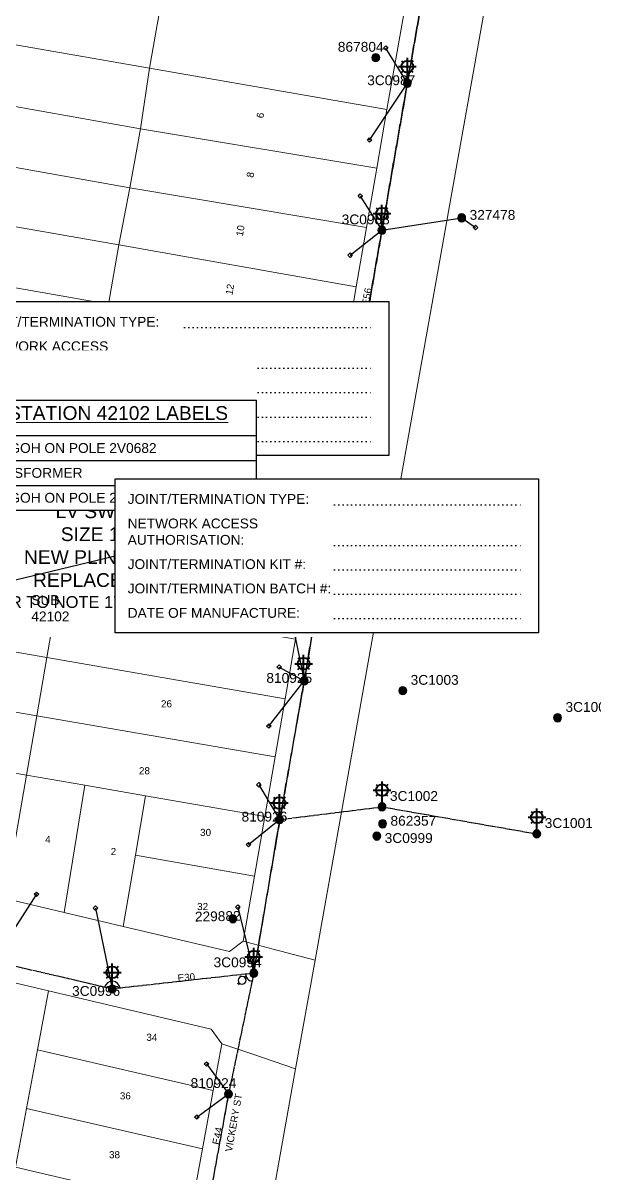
# Model space of a CAD drawing. Header units: metres. Extents: x 304132 to 306101, y 6188673 to 6190119.
# Drawn here: x 305299.2 to 305444.5, y 6189324.8 to 6189617.4 of the extents above; entities that cross this region are included whole.
import ezdxf
from ezdxf import colors
from ezdxf.entities.mleader import LeaderData, LeaderLine
from ezdxf.enums import TextEntityAlignment as Align
from ezdxf.math import Vec2, Vec3

# ---------------------------------------------------------------- set-up
doc = ezdxf.new("R2010")
doc.units = ezdxf.units.M
for name, pattern in [('Cable Exist OH', [1, 1, 0]), ('Cable Exist UG', [8.2, 4, -1.2, 1.8, -1.2]), ('DOTX2', [0.5, 0, -0.5])]:
    doc.linetypes.add(name, pattern=pattern)
doc.layers.get('0').update_dxf_attribs({"color": 6})
for name, color, linetype in [('_User_LV_Exist', 7, 'Continuous'), ('Equip_SP_LV_EXT', 7, 'Continuous'), ('Equip_SP_SL_EXT', 7, 'Continuous'), ('Mains_LV_EXT', 7, 'Continuous'), ('Mains_SL_EXT', 7, 'Continuous'), ('Notes_HV_MISC', 7, 'Continuous'), ('Notes_LV_MISC', 7, 'Continuous'), ('Notes_SP_MISC', 7, 'Continuous'), ('Services_SP_EXT', 7, 'Continuous'), ('SupportsOH_SP_TR_HV_LV_SL_EXT', 7, 'Continuous')]:
    doc.layers.add(name, color=color, linetype=linetype)
for name, color, linetype, lineweight in [('Cadastre Buildings_SP_EXT', 9, 'Continuous', 5), ('Cadastre Land Parcels_SP_EXT', 9, 'Continuous', 5), ('Cadastre Roads_SP_EXT', 9, 'Continuous', 5)]:
    doc.layers.add(name, color=color, linetype=linetype, lineweight=lineweight)
doc.styles.add('ARIAL', font='arial.ttf', dxfattribs={"height": 2})
doc.styles.add('iecARIAL', font='arial.ttf', dxfattribs={"height": 2})
doc.styles.add('POLE_LABEL', font='arial.ttf')
doc.styles.get("Standard").update_dxf_attribs({"font": 'arial.ttf'})
doc.dimstyles.get("Standard").update_dxf_attribs({"dimtxt": 0.18, "dimasz": 0.18, "dimexe": 0.18, "dimexo": 0.0625, "dimgap": 0.09, "dimtad": 0, "dimtih": 1, "dimtoh": 1, "dimdec": 4, "dimzin": 0, "dimdsep": 46, "dimtxsty": 'Standard', "dimcen": 0.09, "dimadec": 0, "dimazin": 0, "dimtfac": 1, "dimtdec": 4, "dimtofl": 0, "dimtmove": 0, "dimatfit": 3, "dimfxl": 1, "dimtolj": 1, "dimtzin": 0, "dimarcsym": 0})

# ---------------------------------------------------------------- blocks, each defined once
blk = doc.blocks.new('LV_OH_LINKS_OPEN_EXT')
for p, q in [((-0.17, 4.97), (-0.17, 5.46)), ((-0.17, 3), (-0.17, 2.5)), ((0.17, 4.97), (0.17, 5.46)), ((0.17, 3), (0.17, 2.5))]:
    blk.add_line(p, q)
blk.add_lwpolyline([(0, 2.99, 1), (0, 4.98, 1)], format="xyb", close=True)
at = {"flags": 9}
for tag, p in [('ACTUAL_STATUS', (0, 0)), ('CONSTRUCTED_VOLTAGE', (0, -0.2)), ('OPERATING_VOLTAGE', (0, -0.6)), ('ORIENTATION', (0, -0.8)), ('OWNED_BY', (0, -1)), ('STATE', (0, -1.2)), ('SWITCH_TYPE', (0, -1.4)), ('NO_PHASES', (0, -0.4)), ('USAGE', (0, -1.6)), ('LEGEND', (0, -1.8)), ('NOTES', (0, -2))]:
    blk.add_attdef(tag, text='', height=0.2, dxfattribs=at).set_placement(p, align=Align.MIDDLE_LEFT)
at = {"flags": 1}
blk.add_attdef('Z', (0, 0), '', height=0.2, dxfattribs=at)
blk = doc.blocks.new('SL_LANTERN_EXT')
at = {"lineweight": 40}
for p, q in [((0, 1.97), (0, 6.47)), ((-2.25, 4.22), (2.25, 4.22)), ((-1.46, 5.68), (-1.06, 5.28)), ((-1.46, 2.76), (-1.06, 3.16)), ((1.46, 5.68), (1.06, 5.28)), ((1.46, 2.76), (1.06, 3.16)), ((0, 0), (0, 2.72))]:
    blk.add_line(p, q, dxfattribs=at)
blk.add_circle((0, 4.22), 1.5, dxfattribs=at)
at = {"style": 'iecARIAL', "flags": 8}
blk.add_attdef('ASSET_NUM', (1.5, 1.5), '', height=2.5, dxfattribs=at)
for tag, p, height, flags in [('OPERATING_VOLTAGE', (0.98, -1.65), 0.2, 9), ('ORIENTATION', (0.98, -1.85), 0.2, 9), ('OWNED_BY', (0.98, -2.05), 0.2, 9), ('STATE', (0.98, -2.25), 0.2, 9), ('CONSTRUCTED_VOLTAGE', (0.98, -0.65), 0.2, 9), ('CONTROL_TYPE', (0.98, -0.85), 0.2, 9), ('LANTERN_PURPOSE', (0.98, -1.05), 0.2, 9), ('LANTERN_TYPE', (0.98, -1.25), 0.2, 9), ('NO_PHASES', (0.98, -1.45), 0.2, 9), ('USAGE', (0.98, -2.45), 0.2, 9), ('CEXIST', (0.98, -2.65), 0.2, 9), ('CNEW', (0.98, -2.85), 0.2, 9), ('CNUMBER', (0.98, -3.05), 0.2, 9), ('LNUMBER', (2.18, -3.25), 2.5, 8), ('CREMOVE', (0.98, -3.25), 0.2, 9), ('CREPLACE', (0.98, -3.45), 0.2, 9), ('LKINGHEIGHT', (0.98, -3.65), 0.2, 9), ('LBRACKET', (0.98, -3.85), 0.2, 9), ('LBRACKETVOCAB', (0.98, -4.05), 0.2, 9), ('LCATEGORY', (0.98, -4.25), 0.2, 9), ('LCHARGE1', (0.98, -4.45), 0.2, 9), ('LCHARGE1PERCENT', (0.98, -4.65), 0.2, 9), ('LCHARGE2', (0.98, -4.85), 0.2, 9), ('LCHARGE2PERCENT', (0.98, -5.05), 0.2, 9), ('LCHARGE3', (0.98, -5.25), 0.2, 9), ('LCHARGE3PERCENT', (0.98, -5.45), 0.2, 9), ('LEXIST', (0.98, -5.65), 0.2, 9), ('LLAMP', (0.98, -5.85), 0.2, 9), ('LLAMPVOCAB', (0.98, -6.05), 0.2, 9), ('LMAST', (0.98, -6.25), 0.2, 9), ('LMASTVOCAB', (0.98, -6.45), 0.2, 9), ('LNEW', (0.98, -6.65), 0.2, 9), ('LANTNUMBER', (0.98, -6.85), 0.2, 9), ('LOUTREACH', (0.98, -7.25), 0.2, 9), ('LOUTREACHVOCAB', (0.98, -7.45), 0.2, 9), ('LRATECODE', (0.98, -7.65), 0.2, 9), ('LREMOVE', (0.98, -7.85), 0.2, 9), ('LREPLACE', (0.98, -8.05), 0.2, 9), ('LTYPE', (0.98, -8.25), 0.2, 9), ('LTYPEVOCAB', (0.98, -8.45), 0.2, 9), ('LEGEND', (0.98, -8.65), 0.2, 9), ('LOCATION', (0.98, -8.85), 0.2, 9), ('STREETNAME', (0.98, -9.25), 0.2, 9), ('SUBURB', (0.98, -9.45), 0.2, 1), ('NOTES', (0.98, -9.05), 0.2, 9)]:
    blk.add_attdef(tag, p, '', height=height, dxfattribs=dict(flags=flags))
blk = doc.blocks.new('CCP_EXT')
blk.add_wipeout([(0, 0.57), (0.57, 0), (0, -0.57), (-0.57, 0)])
blk.add_lwpolyline([(-0.57, 0), (0, 0.57), (0.57, 0), (0, -0.57), (-0.57, 0)])
at = {"flags": 1}
blk.add_attdef('Z', (0, 0), '', height=0.2, dxfattribs=at)
at = {"flags": 9}
for tag, p in [('CCP_TYPE', (0, 0)), ('CONSTRUCTED_VOLTAGE', (0, -0.2)), ('OPERATING_VOLTAGE', (0, -0.6)), ('ORIENTATION', (0, -0.8)), ('OWNED_BY', (0, -1)), ('STATE', (0, -1.8)), ('NO_PHASES', (0, -0.4)), ('USAGE', (0, -1.2)), ('LEGEND', (0, -1.4)), ('LIFE_SUPPORT', (0, -1.6)), ('NOTES', (0, -2))]:
    blk.add_attdef(tag, text='', height=0.2, dxfattribs=at).set_placement(p, align=Align.MIDDLE_LEFT)
blk = doc.blocks.new('POLE_EXT')
blk.add_hatch(color=256).paths.add_polyline_path([(-1, 0, 1), (1, 0, 1)])
blk.add_lwpolyline([(-1, 0, 1), (1, 0, 1)], format="xyb", close=True)
for tag, height, flags, p in [('pNumber', 2.5, 8, (-17.84, 2.07)), ('OWNED_BY', 0.2, 9, (1.35, -0.4)), ('SPECIAL_USE', 0.2, 9, (1.35, -0.8)), ('STATE', 0.2, 9, (1.35, -1)), ('cLV', 0.2, 9, (1.35, -1.4)), ('hDepth', 0.2, 9, (1.35, -1.6)), ('hDia', 0.2, 9, (1.35, -1.8)), ('cHV', 0.2, 9, (1.35, -2)), ('PARENT', 0.2, 9, (1.35, -0.6)), ('USAGE', 0.2, 9, (1.35, -1.2)), ('LBRACKET', 0.2, 9, (1.35, -2.2)), ('LExisting', 0.2, 9, (1.35, -2.4)), ('LANTNUMBER', 0.2, 9, (1.35, -2.6)), ('LOther', 0.2, 9, (1.35, -2.8)), ('LRemove', 0.2, 9, (1.35, -3)), ('cLinedev', 0.2, 9, (1.35, -3.4)), ('pExisting', 0.2, 9, (1.35, -3.8)), ('pFooting', 0.2, 9, (1.35, -4.4)), ('pNew', 0.2, 9, (1.35, -4.6)), ('pRelocate', 0.2, 9, (1.35, -5)), ('pRemove', 0.2, 9, (1.35, -5.2)), ('pReplace', 0.2, 9, (1.35, -5.4)), ('pStay', 0.2, 9, (1.35, -5.6)), ('pType', 0.2, 9, (1.35, -5.8)), ('LEGEND', 0.2, 9, (1.35, -3.2)), ('LOCATION', 0.2, 9, (1.35, -3.6)), ('PFNUMBER', 0.2, 9, (1.35, -4)), ('NEWPFNUMBER', 0.2, 9, (1.35, -4.2)), ('cspan', 0.2, 9, (1.35, -6)), ('STREETNAME', 0.2, 9, (1.35, -6.2)), ('SUBURB', 0.2, 9, (1.35, -6.4)), ('OPERATED_BY', 0.2, 9, (1.36, -7.01)), ('NOTES', 0.2, 9, (1.35, -6.6)), ('MAINTAINED_BY', 0.2, 9, (1.36, -6.81))]:
    blk.add_attdef(tag, text='', height=height, dxfattribs=dict(flags=flags)).set_placement(p, align=Align.MIDDLE_LEFT)
at = {"style": 'POLE_LABEL'}
for tag, height, flags, p in [('ASSET_NUM', 2.5, 8, (2, 2)), ('STRUCTURE_PLANT_NUMBER', 0.2, 9, (1.35, 0.03)), ('STREET_CODE', 0.2, 9, (1.35, -0.2))]:
    blk.add_attdef(tag, text='', height=height, dxfattribs=dict(at, flags=flags)).set_placement(p, align=Align.MIDDLE_LEFT)
at = {"flags": 1}
blk.add_attdef('Z', (1.35, -7.33), '', height=0.2, dxfattribs=at)
blk = doc.blocks.new('JOINT TERMINATION STICKER')
at = {"color": 0, "linetype": 'DOTX2', "ltscale": 2}
for p, q in [((55.75, 32.56), (104.06, 32.56)), ((55.75, 22.22), (104.06, 22.22)), ((55.75, 16.03), (104.06, 16.03)), ((55.75, 9.81), (104.06, 9.81)), ((55.75, 3.62), (104.06, 3.62))]:
    blk.add_line(p, q, dxfattribs=at)
at = {"color": 0}
blk.add_lwpolyline([(0, 39.18), (107.73, 39.18), (107.73, 0), (0, 0)], close=True, dxfattribs=at)
at = {"color": 0, "char_height": 2.5, "width": 119.2652, "attachment_point": 1, "style": 'ARIAL'}
for s, insert in [('JOINT/TERMINATION TYPE:', (3.15, 35.29)), ('NETWORK ACCESS\\PAUTHORISATION:', (3.15, 29.06)), ('JOINT/TERMINATION KIT #:', (3.15, 18.71)), ('JOINT/TERMINATION BATCH #:', (3.15, 12.53)), ('\\PDATE OF MANUFACTURE:', (3.15, 10.48))]:
    blk.add_mtext(s, dxfattribs=dict(at, insert=insert))
at = {"color": 0, "style": 'ARIAL'}
for tag, p in [('JOINT/TERMINATION_TYPE', (55.75, 31.96)), ('NETWORK_ACCESS_AUTHORISATION', (55.75, 21.61)), ('JOINT/TERMINATION_KIT', (55.75, 15.43)), ('JOINT/TERMINATION_BATCH#', (55.75, 9.2)), ('DATE_OF_MANUFACTURE', (55.75, 3.1))]:
    blk.add_attdef(tag, text='', height=2.5, dxfattribs=at).set_placement(p, align=Align.BOTTOM_LEFT)
blk = doc.blocks.new('*U149')
blk.add_hatch(color=256).paths.add_polyline_path([(-0.64, 0.11), (0.64, -0.11), (0.73, 4.14)])
for p, q in [((-0.64, 0.11), (0.73, 4.14)), ((0.73, 4.14), (0.64, -0.11)), ((-0.64, 0.11), (0.64, -0.11))]:
    blk.add_line(p, q)
at = {"color": 250}
blk.add_wipeout([(-50.09, 13.15), (-33.26, 107.74), (56.91, 91.75), (40.09, -2.84)], dxfattribs=at)
blk = doc.blocks.new('*T158')
at = {"layer": 'Notes_LV_MISC', "color": 0, "linetype": 'ByBlock', "lineweight": -2, "transparency": 16777216}
for p, q in [((0, 28), (80.55, 28)), ((0, 0), (0, 28)), ((80.55, 0), (80.55, 28)), ((0, 19), (80.55, 19)), ((7.79, 0), (7.79, 19)), ((0, 12.67), (80.55, 12.67)), ((0, 6.33), (80.55, 6.33)), ((0, 0), (80.55, 0))]:
    blk.add_line(p, q, dxfattribs=at)
at = {"layer": 'Notes_LV_MISC', "color": 0, "linetype": 'Continuous', "lineweight": 0, "transparency": 16777216}
for s, insert, char_height, width, attachment_point in [('{\\LSUBSTATION 42102 LABELS}', (40.27, 26.5), 3.5, 77.5463, 2), ('R', (3.89, 17.5), 2.5, 4.7871, 2), ('TO UGOH ON POLE 2V0682', (9.29, 15.83), 2.5, 69.7591, 4), ('T', (3.89, 11.17), 2.5, 4.7871, 2), ('TRANSFORMER', (9.29, 9.5), 2.5, 69.7591, 4), ('S', (3.89, 4.83), 2.5, 4.7871, 2), ('TO UGOH ON POLE 2V0682', (9.29, 3.17), 2.5, 69.7591, 4)]:
    blk.add_mtext(s, dxfattribs=dict(at, insert=insert, char_height=char_height, width=width, attachment_point=attachment_point))

msp = doc.modelspace()

# ---------------------------------------------------------------- linework, layer by layer
at = {"layer": 'Cadastre Buildings_SP_EXT', "linetype": 'Continuous'}
for points in [[(305331.35, 6189605.96), (305271.36, 6189616.34), (305269, 6189601.18), (305329.03, 6189590.51), (305331.35, 6189605.96)], [(305266.34, 6189586.17), (305326.36, 6189575.5), (305329.03, 6189590.51), (305269, 6189601.18), (305266.34, 6189586.17)], [(305326.36, 6189575.5), (305266.34, 6189586.17), (305263.72, 6189571.42), (305323.52, 6189560.96), (305326.36, 6189575.5)], [(305323.52, 6189560.96), (305263.72, 6189571.42), (305261.05, 6189556.42), (305320.89, 6189545.88), (305323.52, 6189560.96)], [(305307.9, 6189471.1), (305247.59, 6189481.48), (305244.98, 6189466.43), (305305.27, 6189456), (305307.9, 6189471.1)], [(305342.08, 6189315.85), (305297.27, 6189326.29), (305282.73, 6189329.7), (305280.07, 6189314.65), (305339.34, 6189300.79), (305342.08, 6189315.85)]]:
    msp.add_lwpolyline(points, close=True, dxfattribs=at)
at = {"layer": 'Cadastre Land Parcels_SP_EXT', "linetype": 'Continuous'}
for points in [[(305400.15, 6189663.06), (305388.4, 6189664.54), (305373.27, 6189666.51), (305342.67, 6189670.41), (305327.64, 6189672.34), (305312.5, 6189674.25), (305307.17, 6189640.8), (305322.02, 6189638.18), (305336.6, 6189635.63), (305334.01, 6189620.78), (305331.35, 6189605.96), (305391.77, 6189595.39), (305394.36, 6189610.15), (305396.99, 6189625.08), (305402.93, 6189659.5), (305400.15, 6189663.06)], [(305613.03, 6189512.63), (305568.68, 6189518.29), (305553.32, 6189559.34), (305538.56, 6189600.49), (305544.44, 6189644.85), (305423.74, 6189660.85), (305387.27, 6189456.27), (305373.5, 6189379.01), (305368.55, 6189351.36), (305362.38, 6189317.05), (305432.59, 6189300.35), (305516.12, 6189286.88), (305545.97, 6189283.81), (305582.12, 6189279.81), (305613.03, 6189512.63)], [(305334.01, 6189620.78), (305273.94, 6189631.35), (305271.36, 6189616.34), (305331.35, 6189605.96), (305334.01, 6189620.78)], [(305389.19, 6189580.45), (305391.77, 6189595.39), (305331.35, 6189605.96), (305329.03, 6189590.51), (305389.19, 6189580.45)], [(305386.58, 6189565.37), (305389.19, 6189580.45), (305329.03, 6189590.51), (305326.36, 6189575.5), (305386.58, 6189565.37)], [(305386.58, 6189565.37), (305326.36, 6189575.5), (305323.52, 6189560.96), (305383.98, 6189550.33), (305386.58, 6189565.37)], [(305383.98, 6189550.33), (305323.52, 6189560.96), (305320.89, 6189545.88), (305381.39, 6189535.28), (305383.98, 6189550.33)], [(305320.89, 6189545.88), (305261.05, 6189556.42), (305258.37, 6189541.31), (305318.29, 6189530.97), (305320.89, 6189545.88)], [(305381.39, 6189535.28), (305320.89, 6189545.88), (305318.29, 6189530.97), (305378.85, 6189520.59), (305381.39, 6189535.28)], [(305318.29, 6189530.97), (305258.37, 6189541.31), (305255.4, 6189526.45), (305315.74, 6189516.01), (305318.29, 6189530.97)], [(305315.74, 6189516.01), (305255.4, 6189526.45), (305252.8, 6189511.5), (305313.12, 6189501.02), (305315.74, 6189516.01)], [(305313.12, 6189501.02), (305252.8, 6189511.5), (305250.2, 6189496.55), (305310.5, 6189486.01), (305313.12, 6189501.02)], [(305310.5, 6189486.01), (305250.2, 6189496.55), (305247.59, 6189481.48), (305307.9, 6189471.1), (305310.5, 6189486.01)], [(305305.27, 6189456), (305244.98, 6189466.43), (305242.38, 6189451.48), (305302.69, 6189441.11), (305305.27, 6189456)], [(305365.9, 6189445.51), (305305.27, 6189456), (305302.69, 6189441.11), (305363.32, 6189430.69), (305365.9, 6189445.51)], [(305302.69, 6189441.11), (305242.38, 6189451.48), (305239.75, 6189436.53), (305271.24, 6189431.07), (305285.51, 6189428.63), (305300.07, 6189426.08), (305302.69, 6189441.11)], [(305363.32, 6189430.69), (305302.69, 6189441.11), (305300.07, 6189426.08), (305314.92, 6189423.49), (305330.37, 6189420.78), (305360.71, 6189415.51), (305363.32, 6189430.69)], [(305300.07, 6189426.08), (305285.51, 6189428.63), (305280.43, 6189398.02), (305294.59, 6189394.68), (305300.07, 6189426.08)], [(305314.92, 6189423.49), (305300.07, 6189426.08), (305294.59, 6189394.68), (305309.68, 6189391.1), (305314.92, 6189423.49)], [(305327.78, 6189405.68), (305330.37, 6189420.78), (305314.92, 6189423.49), (305309.68, 6189391.1), (305324.65, 6189387.59), (305327.78, 6189405.68)], [(305360.71, 6189415.51), (305330.37, 6189420.78), (305327.78, 6189405.68), (305358.11, 6189400.37), (305360.71, 6189415.51)], [(305358.11, 6189400.37), (305327.78, 6189405.68), (305324.65, 6189387.59), (305351.69, 6189381.22), (305355.24, 6189383.79), (305358.11, 6189400.37)], [(305305.65, 6189371.16), (305290.87, 6189374.66), (305282.73, 6189329.7), (305297.27, 6189326.29), (305300.03, 6189341.26), (305302.84, 6189356.14), (305305.65, 6189371.16)], [(305347.06, 6189361.46), (305305.65, 6189371.16), (305302.84, 6189356.14), (305347.57, 6189345.86), (305349.74, 6189357.71), (305347.06, 6189361.46)], [(305347.57, 6189345.86), (305302.84, 6189356.14), (305300.03, 6189341.26), (305344.86, 6189331.01), (305347.57, 6189345.86)], [(305344.86, 6189331.01), (305300.03, 6189341.26), (305297.27, 6189326.29), (305342.08, 6189315.85), (305344.86, 6189331.01)]]:
    msp.add_lwpolyline(points, close=True, dxfattribs=at)
at = {"layer": 'Mains_LV_EXT', "linetype": 'Cable Exist OH'}
for points in [[(305396.99, 6189602.1), (305403.84, 6189641.52)], [(305390.51, 6189564.69), (305396.99, 6189602.1)], [(305364.65, 6189414.83), (305370.74, 6189450.04)], [(305321.89, 6189371.66), (305291.61, 6189378.72)], [(305357.89, 6189375.66), (305321.89, 6189371.66)], [(305357.89, 6189375.66), (305351.47, 6189344.97)], [(305351.47, 6189344.97), (305345.99, 6189314.94)]]:
    msp.add_lwpolyline(points, dxfattribs=at)
at = {"layer": 'Mains_LV_EXT', "linetype": 'Continuous'}
for points in [[(305355.9, 6189375.44, 0.418712), (305357.47, 6189373.7)], [(305323.87, 6189371.88, 0.835614), (305319.94, 6189372.11)]]:
    msp.add_lwpolyline(points, format="xyb", dxfattribs=at)
at = {"layer": 'Mains_SL_EXT', "linetype": 'Cable Exist OH'}
for points in [[(305403.84, 6189641.52), (305396.99, 6189602.1)], [(305396.99, 6189602.1), (305390.51, 6189564.69)], [(305370.74, 6189450.04), (305364.44, 6189414.76)], [(305364.44, 6189414.76), (305390.55, 6189418.01)], [(305390.55, 6189418.01), (305429.95, 6189411.12)], [(305321.89, 6189371.66), (305291.61, 6189378.72)], [(305357.89, 6189375.66), (305321.89, 6189371.66)], [(305357.89, 6189375.66), (305351.46, 6189344.92)], [(305351.46, 6189344.92), (305345.99, 6189314.94)]]:
    msp.add_lwpolyline(points, dxfattribs=at)

# ---------------------------------------------------------------- block references
at = {"layer": 'Equip_SP_LV_EXT', "rotation": 133.6837859994686}
msp.add_blockref('LV_OH_LINKS_OPEN_EXT', (305357.82, 6189376.62), dxfattribs=at)
at = {"layer": 'Equip_SP_SL_EXT'}
for p in [(305396.99, 6189602.1), (305390.51, 6189564.69), (305383.99, 6189527.25), (305377.5, 6189489.85), (305370.58, 6189450.2), (305390.55, 6189418.01), (305364.44, 6189414.76), (305429.95, 6189411.12), (305357.89, 6189375.66), (305321.89, 6189371.66)]:
    msp.add_blockref('SL_LANTERN_EXT', p, dxfattribs=at)
at = {"layer": 'SupportsOH_SP_TR_HV_LV_SL_EXT'}
ref = msp.add_blockref('POLE_EXT', (305396.99, 6189602.1), dxfattribs=at)
ref.add_attrib('ASSET_NUM', '3C0987', dxfattribs={"layer": '0', "height": 2.5, "style": 'POLE_LABEL'}).set_placement((305398.99, 6189602.85), align=Align.MIDDLE_RIGHT)
ref = msp.add_blockref('POLE_EXT', (305390.51, 6189564.69), dxfattribs=at)
ref.add_attrib('ASSET_NUM', '3C0988', dxfattribs={"layer": '0', "height": 2.5, "style": 'POLE_LABEL'}).set_placement((305392.51, 6189565.44), align=Align.BOTTOM_RIGHT)
ref = msp.add_blockref('POLE_EXT', (305377.5, 6189489.85), dxfattribs=at)
ref.add_attrib('ASSET_NUM', '3C0990', dxfattribs={"layer": '0', "height": 2.5, "style": 'POLE_LABEL'}).set_placement((305379.5, 6189490.6), align=Align.BOTTOM_RIGHT)
ref = msp.add_blockref('POLE_EXT', (305395.82, 6189447.55), dxfattribs=at)
ref.add_attrib('ASSET_NUM', '3C1003', dxfattribs={"layer": '0', "height": 2.5, "style": 'POLE_LABEL'}).set_placement((305397.82, 6189448.3), align=Align.BOTTOM_LEFT)
ref = msp.add_blockref('POLE_EXT', (305435.22, 6189440.66), dxfattribs=at)
ref.add_attrib('ASSET_NUM', '3C1004', dxfattribs={"layer": '0', "height": 2.5, "style": 'POLE_LABEL'}).set_placement((305437.22, 6189441.41), align=Align.BOTTOM_LEFT)
ref = msp.add_blockref('POLE_EXT', (305390.55, 6189418.01), dxfattribs=at)
ref.add_attrib('ASSET_NUM', '3C1002', dxfattribs={"layer": '0', "height": 2.5, "style": 'POLE_LABEL'}).set_placement((305392.55, 6189418.76), align=Align.BOTTOM_LEFT)
ref = msp.add_blockref('POLE_EXT', (305364.44, 6189414.76), dxfattribs=at)
ref.add_attrib('ASSET_NUM', '810926', dxfattribs={"layer": '0', "height": 2.5, "style": 'POLE_LABEL'}).set_placement((305366.44, 6189415.51), align=Align.MIDDLE_RIGHT)
ref = msp.add_blockref('POLE_EXT', (305390.69, 6189413.7), dxfattribs=at)
ref.add_attrib('ASSET_NUM', '862357', dxfattribs={"layer": '0', "height": 2.5, "style": 'POLE_LABEL'}).set_placement((305392.69, 6189414.45), align=Align.MIDDLE_LEFT)
ref = msp.add_blockref('POLE_EXT', (305429.95, 6189411.12), dxfattribs=at)
ref.add_attrib('ASSET_NUM', '3C1001', dxfattribs={"layer": '0', "height": 2.5, "style": 'POLE_LABEL'}).set_placement((305431.95, 6189411.87), align=Align.BOTTOM_LEFT)
ref = msp.add_blockref('POLE_EXT', (305389.22, 6189410.56), dxfattribs=at)
ref.add_attrib('ASSET_NUM', '3C0999', dxfattribs={"layer": '0', "height": 2.5, "style": 'POLE_LABEL'}).set_placement((305391.22, 6189411.31), align=Align.TOP_LEFT)
ref = msp.add_blockref('POLE_EXT', (305357.89, 6189375.66), dxfattribs=at)
ref.add_attrib('ASSET_NUM', '3C0994', dxfattribs={"layer": '0', "height": 2.5, "rotation": 359.7509, "style": 'POLE_LABEL'}).set_placement((305359.89, 6189376.41), align=Align.BOTTOM_RIGHT)
ref = msp.add_blockref('POLE_EXT', (305321.89, 6189371.66), dxfattribs=at)
ref.add_attrib('ASSET_NUM', '3C0996', dxfattribs={"layer": '0', "height": 2.5, "style": 'POLE_LABEL'}).set_placement((305323.89, 6189372.41), align=Align.TOP_RIGHT)
ref = msp.add_blockref('POLE_EXT', (305351.47, 6189344.97), dxfattribs=at)
ref.add_attrib('ASSET_NUM', '810924', dxfattribs={"layer": '0', "height": 2.5, "style": 'POLE_LABEL'}).set_placement((305353.47, 6189345.72), align=Align.BOTTOM_RIGHT)

# ---------------------------------------------------------------- texts
at = {"layer": 'Cadastre Land Parcels_SP_EXT'}
for s, rotation, p in [('6', 80.0708, (305360.33, 6189593.08)), ('8', 80.1483, (305357.79, 6189577.96)), ('10', 80.2947, (305355.11, 6189563.04)), ('12', 80.2185, (305352.45, 6189548.11)), ('14', 80.2426, (305349.86, 6189533.18))]:
    msp.add_text(s, height=1.8, rotation=rotation, dxfattribs=at).set_placement(p)
for s, p in [('26', (305334.29, 6189443.32)), ('28', (305328.68, 6189426.28)), ('4', (305304.82, 6189408.84)), ('30', (305344.24, 6189410.59)), ('2', (305321.48, 6189405.73)), ('32', (305343.49, 6189391.73)), ('34', (305330.57, 6189358.47)), ('36', (305323.82, 6189343.57)), ('38', (305321.06, 6189328.6))]:
    msp.add_text(s, height=1.8, dxfattribs=at).set_placement(p)
at = {"layer": 'Cadastre Roads_SP_EXT'}
msp.add_text('VICKERY ST', height=1.8, rotation=79.7755, dxfattribs=at).set_placement((305352.33, 6189330.13))
at = {"layer": 'Mains_LV_EXT'}
for s, rotation, p in [('E56', 80.1163, (305387.16, 6189545.46)), ('E56', 80.1485, (305379.42, 6189500.91)), ('E30', 5.2047, (305338.59, 6189373.51)), ('E44', 78.5525, (305349.09, 6189331.92))]:
    msp.add_text(s, height=1.8, rotation=rotation, dxfattribs=at).set_placement(p)

# ---------------------------------------------------------------- next in the draw order: block references
at = {"layer": 'Services_SP_EXT'}
for p in [(305391.48, 6189611.03), (305385.01, 6189573.38), (305414.34, 6189565.38), (305382.41, 6189558.36), (305379.82, 6189543.24), (305377.26, 6189528.44), (305374.68, 6189513.5), (305372.1, 6189498.56), (305369.48, 6189483.39), (305366.93, 6189468.55), (305364.35, 6189453.56), (305361.74, 6189438.56), (305359.15, 6189423.6), (305356.55, 6189408.39), (305302.6, 6189395.76), (305317.63, 6189392.21), (305353.81, 6189392.49), (305345.87, 6189352.59), (305343.39, 6189339.08)]:
    msp.add_blockref('CCP_EXT', p, dxfattribs=at)
at = {"layer": 'Services_SP_EXT', "rotation": 90.0000000000002}
msp.add_blockref('CCP_EXT', (305387.39, 6189587.64), dxfattribs=at)

# ---------------------------------------------------------------- next in the draw order: linework, layer by layer
at = {"layer": 'Cadastre Buildings_SP_EXT', "linetype": 'Continuous'}
for points in [[(305378.85, 6189520.59), (305318.29, 6189530.97), (305315.74, 6189516.01), (305376.26, 6189505.53), (305378.85, 6189520.59)], [(305376.26, 6189505.53), (305315.74, 6189516.01), (305313.12, 6189501.02), (305373.65, 6189490.51), (305376.26, 6189505.53)], [(305373.65, 6189490.51), (305313.12, 6189501.02), (305310.5, 6189486.01), (305371.05, 6189475.43), (305373.65, 6189490.51)], [(305371.05, 6189475.43), (305310.5, 6189486.01), (305307.9, 6189471.1), (305368.54, 6189460.66), (305371.05, 6189475.43)], [(305368.54, 6189460.66), (305307.9, 6189471.1), (305305.27, 6189456), (305365.9, 6189445.51), (305368.54, 6189460.66)]]:
    msp.add_lwpolyline(points, close=True, dxfattribs=at)
at = {"layer": 'Cadastre Roads_SP_EXT', "linetype": 'Continuous'}
for points in [[(305373.5, 6189379.01), (305387.27, 6189456.27), (305423.74, 6189660.85), (305411.52, 6189660.06), (305402.93, 6189659.5), (305396.99, 6189625.08), (305394.36, 6189610.15), (305391.77, 6189595.39), (305389.19, 6189580.45), (305386.58, 6189565.37), (305383.98, 6189550.33), (305381.39, 6189535.28), (305378.85, 6189520.59), (305376.26, 6189505.53), (305373.65, 6189490.51), (305371.05, 6189475.43), (305368.54, 6189460.66), (305365.9, 6189445.51), (305363.32, 6189430.69), (305360.71, 6189415.51), (305358.11, 6189400.37), (305355.24, 6189383.79), (305362.86, 6189381.79), (305373.5, 6189379.01)], [(305368.55, 6189351.36), (305357.64, 6189355.04), (305349.74, 6189357.71), (305347.57, 6189345.86), (305344.86, 6189331.01), (305342.08, 6189315.85), (305339.34, 6189300.79), (305358.79, 6189296.47), (305362.38, 6189317.05), (305368.55, 6189351.36)]]:
    msp.add_lwpolyline(points, close=True, dxfattribs=at)
at = {"layer": 'Mains_LV_EXT', "linetype": 'Cable Exist OH'}
for points in [[(305383.99, 6189527.25), (305390.51, 6189564.69)], [(305377.5, 6189489.85), (305383.99, 6189527.25)], [(305370.74, 6189450.04), (305377.5, 6189489.85)], [(305357.89, 6189375.66), (305364.65, 6189414.83)]]:
    msp.add_lwpolyline(points, dxfattribs=at)
at = {"layer": 'Mains_SL_EXT', "linetype": 'Cable Exist OH'}
for points in [[(305390.51, 6189564.69), (305383.99, 6189527.25)], [(305383.99, 6189527.25), (305377.5, 6189489.85)], [(305377.5, 6189489.85), (305370.74, 6189450.04)], [(305364.44, 6189414.76), (305357.89, 6189375.66)]]:
    msp.add_lwpolyline(points, dxfattribs=at)
at = {"layer": 'Services_SP_EXT'}
for points in [[(305396.99, 6189602.1), (305391.48, 6189611.03)], [(305387.39, 6189587.64), (305396.99, 6189602.1)], [(305385.01, 6189573.38), (305390.51, 6189564.69)], [(305390.51, 6189564.69), (305410.82, 6189567.85), (305414.34, 6189565.38)], [(305382.41, 6189558.36), (305390.51, 6189564.69)], [(305379.82, 6189543.24), (305383.99, 6189527.25)], [(305383.99, 6189527.25), (305374.68, 6189513.5)], [(305383.99, 6189527.25), (305377.26, 6189528.44)], [(305377.5, 6189489.85), (305372.1, 6189498.56)], [(305369.48, 6189483.39), (305377.5, 6189489.85)], [(305366.93, 6189468.55), (305370.74, 6189450.04)], [(305364.35, 6189453.56), (305370.74, 6189450.04)], [(305361.74, 6189438.56), (305370.74, 6189450.04)], [(305359.15, 6189423.6), (305364.44, 6189414.76)], [(305356.55, 6189408.39), (305364.44, 6189414.76)], [(305302.6, 6189395.76), (305291.61, 6189378.72)], [(305353.81, 6189392.49), (305357.89, 6189375.66)], [(305317.63, 6189392.21), (305321.89, 6189371.66)], [(305345.87, 6189352.59), (305351.47, 6189344.97)], [(305343.39, 6189339.08), (305351.47, 6189344.97)]]:
    msp.add_lwpolyline(points, dxfattribs=at)

# ---------------------------------------------------------------- next in the draw order: block references
at = {"layer": 'SupportsOH_SP_TR_HV_LV_SL_EXT'}
ref = msp.add_blockref('POLE_EXT', (305388.94, 6189608.6), dxfattribs=at)
ref.add_attrib('ASSET_NUM', '867804', dxfattribs={"layer": '0', "height": 2.5, "style": 'POLE_LABEL'}).set_placement((305390.94, 6189609.35), align=Align.BOTTOM_RIGHT)
ref = msp.add_blockref('POLE_EXT', (305410.82, 6189567.85), dxfattribs=at)
ref.add_attrib('ASSET_NUM', '327478', dxfattribs={"layer": '0', "height": 2.5, "style": 'POLE_LABEL'}).set_placement((305412.82, 6189568.6), align=Align.MIDDLE_LEFT)
ref = msp.add_blockref('POLE_EXT', (305383.99, 6189527.25), dxfattribs=at)
ref.add_attrib('ASSET_NUM', '810927', dxfattribs={"layer": '0', "height": 2.5, "style": 'POLE_LABEL'}).set_placement((305385.99, 6189528), align=Align.TOP_RIGHT)
ref = msp.add_blockref('POLE_EXT', (305365.45, 6189465.26), dxfattribs=at)
ref.add_attrib('ASSET_NUM', '210069', dxfattribs={"layer": '0', "height": 2.5, "style": 'POLE_LABEL'}).set_placement((305367.45, 6189466.01), align=Align.BOTTOM_RIGHT)
ref = msp.add_blockref('POLE_EXT', (305370.74, 6189450.04), dxfattribs=at)
ref.add_attrib('ASSET_NUM', '810925', dxfattribs={"layer": '0', "height": 2.5, "style": 'POLE_LABEL'}).set_placement((305372.75, 6189450.79), align=Align.MIDDLE_RIGHT)
ref = msp.add_blockref('POLE_EXT', (305352.56, 6189389.52), dxfattribs=at)
ref.add_attrib('ASSET_NUM', '229882', dxfattribs={"layer": '0', "height": 2.5, "rotation": 1, "style": 'POLE_LABEL'}).set_placement((305354.56, 6189390.27), align=Align.MIDDLE_RIGHT)

# ---------------------------------------------------------------- next in the draw order: texts
at = {"layer": 'Cadastre Roads_SP_EXT'}
msp.add_text('VICKERY ST', height=1.8, rotation=80.036, dxfattribs=at).set_placement((305380.77, 6189512.53))

# ---------------------------------------------------------------- next in the draw order: wipeouts: each hides what was drawn before it
at = {"linetype": 'Continuous'}
msp.add_wipeout([(305275.12, 6189517.25), (305381.86, 6189517.25), (305381.86, 6189461.21), (305275.12, 6189461.21)], dxfattribs=at).dxf.layer = 'Notes_SP_MISC'

# ---------------------------------------------------------------- next in the draw order: leaders
at = {"layer": 'Notes_SP_MISC', "color": 7, "linetype": 'Continuous'}
ml = msp.add_multileader_mtext('Standard', dxfattribs=at)
ml.set_content('{\\H0.875x;REPLACE SUB 42102 WITH NEW PAD SUB \\PHV SWG SIEMENS RTR\\PTX - 315kVA 3ɸ 11kV\\PLV SWG CAT 1 FIF\\PSIZE 14 CUBICLE\\PNEW PLINTH & CULVERT\\PREPLACE EARTH GRID}\\P{\\H0.75x;REFER TO NOTE 17 AND EARTHING DETAIL}', color=7)
ml.set_leader_properties()
ml.build(insert=Vec2(0, 0))
ml.multileader.update_dxf_attribs({"has_text_frame": 1})
ctx = ml.context
ctx.base_point, ctx.plane_origin = Vec3(305277.9, 6189510.43), Vec3(305474.89, 6189541.34)
ctx.text_align_type = 1
notes = []
notes.append((ctx, [(0, (1, 1, 0), (305269.9, 6189510.43), (1, 0), 8, [(0, [(305252.73, 6189502.93)], 0, [])])]))
ctx.mtext.insert, ctx.mtext.alignment, ctx.mtext.flow_direction = Vec3(305328.89, 6189512.45), 2, 5
ctx.mtext.has_bg_fill, ctx.mtext.bg_color, ctx.mtext.bg_scale_factor, ctx.mtext.bg_transparency, ctx.mtext.use_window_bg_color = 1, -1027028792, 1.5, 0, 1
for ctx, leaders in notes:
    for number, flags, end, landing, length, lines in leaders:
        leader = LeaderData()
        leader.index, (leader.has_last_leader_line, leader.has_dogleg_vector, leader.attachment_direction) = number, flags
        leader.last_leader_point, leader.dogleg_vector, leader.dogleg_length = Vec3(end), Vec3(landing), length
        for number, points, colour, breaks in lines:
            line = LeaderLine()
            line.index, line.vertices, line.color, line.breaks = number, Vec3.list(points), colors.encode_raw_color(colour), breaks
            leader.lines.append(line)
        ctx.leaders.append(leader)

# ---------------------------------------------------------------- next in the draw order: texts
at = {"layer": 'Notes_HV_MISC', "linetype": 'Cable Exist UG', "insert": (305301.28, 6189471.86), "char_height": 2.5, "attachment_point": 1, "style": 'iecARIAL'}
msp.add_mtext_dynamic_manual_height_columns('SUB\\P42102', width=12.3819, gutter_width=10, heights=[0], dxfattribs=at)

# ---------------------------------------------------------------- next in the draw order: leaders
at = {"layer": 'Notes_HV_MISC', "lineweight": 5}
msp.add_leader([(305290.41, 6189474.12), (305322.66, 6189481.87)], dimstyle='Standard', override={"dimasz": 2.5, "dimgap": 0.09, "dimtad": 0}, dxfattribs=at)

# ---------------------------------------------------------------- next in the draw order: wipeouts: each hides what was drawn before it
at = {"color": 7, "linetype": 'Continuous'}
msp.add_wipeout([(305284.53, 6189546.54), (305284.53, 6189507.36), (305392.26, 6189507.36), (305392.26, 6189546.54)], dxfattribs=at).dxf.layer = 'Notes_HV_MISC'

# ---------------------------------------------------------------- next in the draw order: block references
at = {"layer": 'Notes_HV_MISC', "lineweight": 5}
msp.add_blockref('JOINT TERMINATION STICKER', (305284.53, 6189507.36), dxfattribs=at)

# ---------------------------------------------------------------- next in the draw order: block references
at = {"layer": 'Notes_LV_MISC'}
msp.add_blockref('*U149', (305243.61, 6189549.98), dxfattribs=at)

# ---------------------------------------------------------------- next in the draw order: wipeouts: each hides what was drawn before it
at = {"color": 7, "linetype": 'Cable Exist UG'}
msp.add_wipeout([(305278.07, 6189534.11), (305278.07, 6189493.44), (305358.62, 6189493.44), (305358.62, 6189534.11)], dxfattribs=at).dxf.layer = '_User_LV_Exist'

# ---------------------------------------------------------------- next in the draw order: block references
msp.add_blockref('*T158', (305278.07, 6189493.44))

# ---------------------------------------------------------------- next in the draw order: wipeouts: each hides what was drawn before it
at = {"color": 7, "linetype": 'Continuous'}
msp.add_wipeout([(305322.66, 6189501.46), (305322.66, 6189462.28), (305430.39, 6189462.28), (305430.39, 6189501.46)], dxfattribs=at).dxf.layer = 'Notes_HV_MISC'

# ---------------------------------------------------------------- next in the draw order: block references
at = {"layer": 'Notes_HV_MISC', "lineweight": 5}
msp.add_blockref('JOINT TERMINATION STICKER', (305322.66, 6189462.28), dxfattribs=at)

doc.saveas('drawing.dxf')
